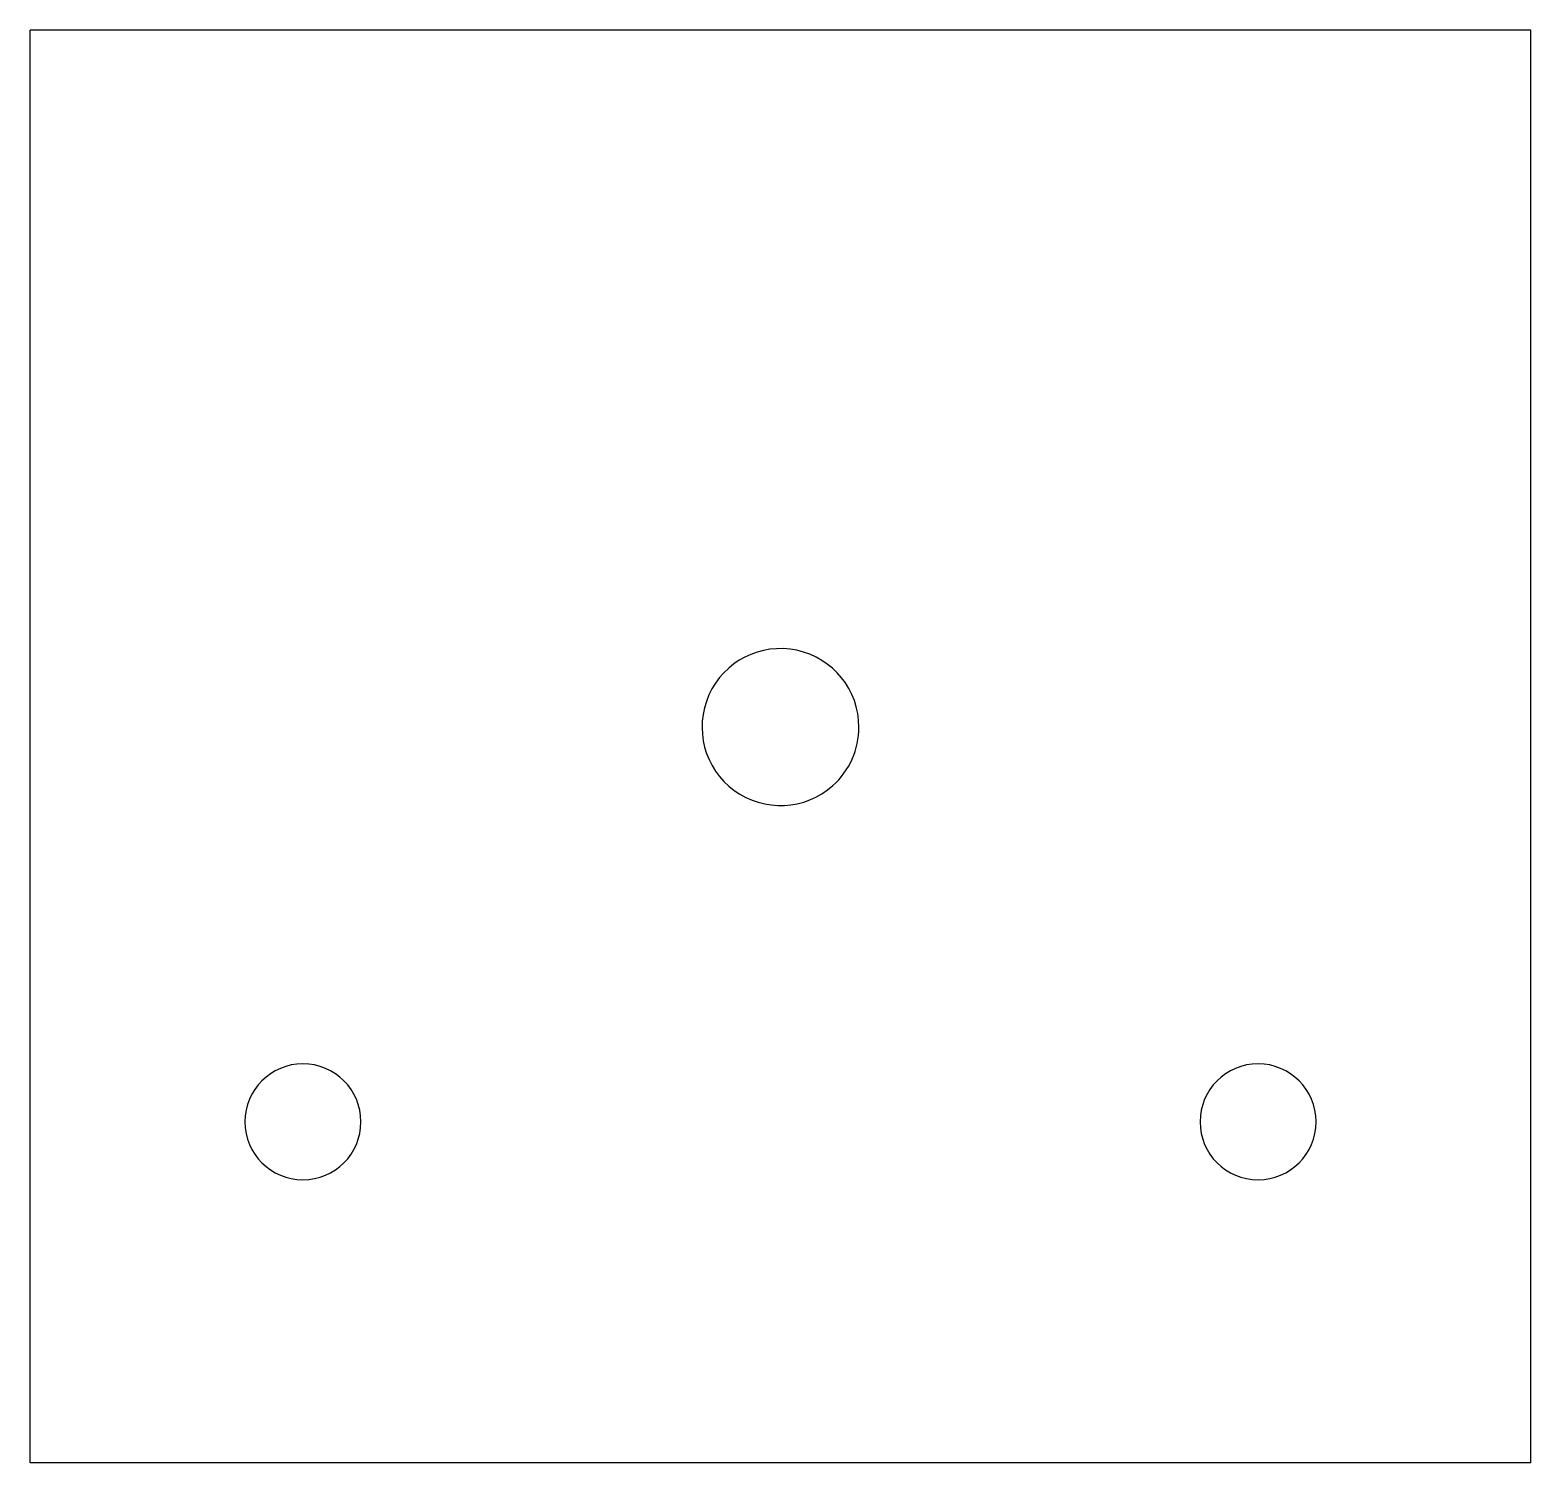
# Model space of a CAD drawing. Header units: millimetres. Extents: x 0 to 44, y 0 to 42.
import ezdxf

# ---------------------------------------------------------------- set-up
doc = ezdxf.new("R2010")
doc.units = ezdxf.units.MM

msp = doc.modelspace()

# ---------------------------------------------------------------- linework, layer by layer
for p, q in [((0, 0, 5), (0, 42, 5)), ((44, 42, 5), (0, 42, 5)), ((44, 0, 5), (44, 42, 5)), ((44, 0, 5), (0, 0, 5))]:
    msp.add_line(p, q)
for centre, radius, start, end in [((22, 21.57, 5), 2.3, 0, 311.7721), ((22, 21.57, 5), 2.3, -48.2279, 0), ((8, 10, 5), 1.7, 0, 180), ((36, 10, 5), 1.7, 0, 180), ((8, 10, 5), 1.7, -180, 0), ((36, 10, 5), 1.7, -180, 0)]:
    msp.add_arc(centre, radius, start, end)

doc.saveas('drawing.dxf')
